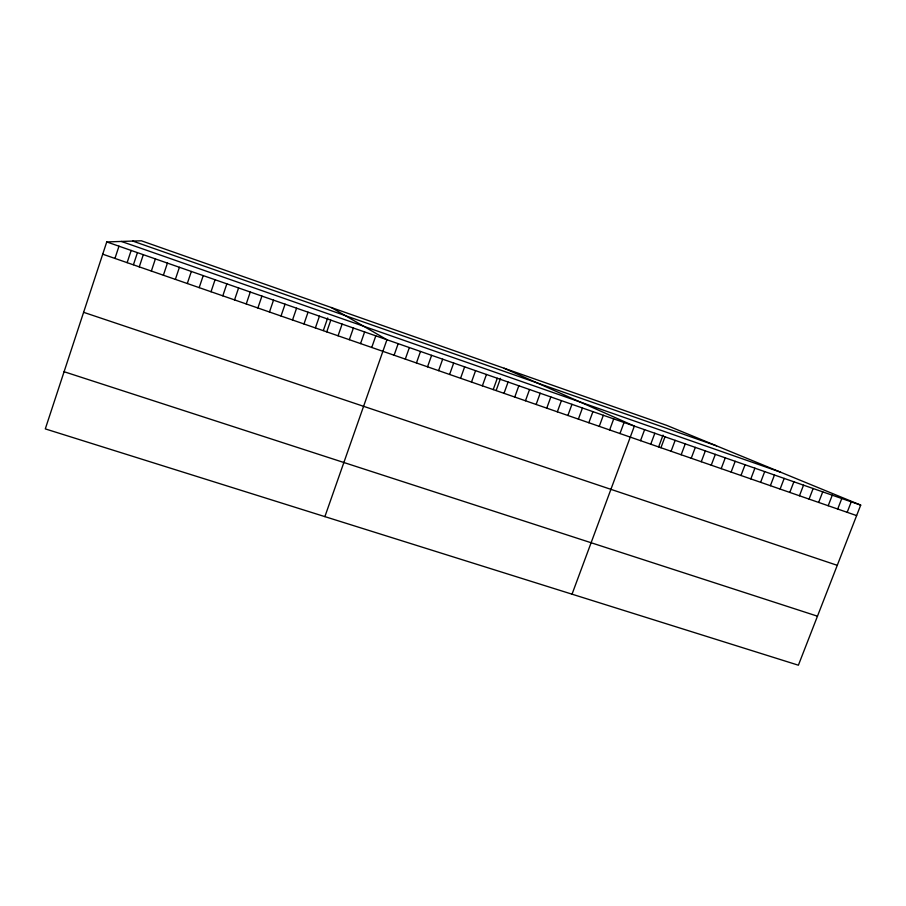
<?xml version="1.0" encoding="UTF-8"?>
<svg xmlns="http://www.w3.org/2000/svg" width="906" height="906" viewBox="0 0 906 906"><rect width="100%" height="100%" fill="white"/><g stroke="black" fill="none" stroke-linecap="round" stroke-linejoin="round"><path stroke-width="1.36" d="M106.749 241.925L45.3 428.9L798.39 665.208L860.7 505.118L666.68 425.356L141.37 240.792L106.749 241.925L860.7 505.118M114.949 258.425L118.98 246.194M127.134 262.649L131.166 250.452M133.454 264.688L137.35 252.933M139.264 266.862L143.307 254.688M151.347 271.053L155.39 258.912M163.386 275.22L167.429 263.102M175.368 279.376L179.411 267.293M187.304 283.51L191.347 271.46M199.184 287.632L203.227 275.605M211.019 291.743L215.062 279.739M222.808 295.82L226.851 283.85M234.541 299.897L238.595 287.949M246.239 303.952L250.283 292.038M257.882 307.983L261.925 296.092M269.467 312.004L273.521 300.146M281.019 316.013L285.073 304.178M292.525 319.999L296.579 308.187M303.974 323.974L308.04 312.196M315.379 327.927L319.444 316.171M323.34 330.531L327.7 317.961M326.749 331.868L330.803 320.146M338.063 335.786L342.128 324.088M349.331 339.693L353.397 328.029M360.565 343.589L364.62 331.947M371.743 347.462L375.809 335.854M324.88 516.624L386.941 339.739L331.313 307.519M394.11 355.22L398.176 343.657M405.299 359.104L409.365 347.564M416.443 362.966L420.509 351.46M427.541 366.817L431.618 355.333M438.595 370.645L442.672 359.184M449.603 374.461L453.68 363.034M460.576 378.266L464.642 366.862M471.494 382.06L475.571 370.679M482.377 385.831L486.454 374.472M493.215 389.591L497.292 378.255M496.16 390.463L500.52 378.334M504.008 393.329L508.085 382.026M514.755 397.055L518.832 385.775M525.469 400.769L529.546 389.512M536.125 404.472L540.202 393.238M546.76 408.153L550.837 396.953M557.337 411.822L561.414 400.645M567.881 415.48L571.958 404.325M578.379 419.116L582.456 407.983M588.843 422.74L592.92 411.641M599.262 426.352L603.339 415.276M609.636 429.954L613.713 418.9M619.976 433.544L624.053 422.502M572.037 594.177L634.359 426.103L504.155 368.255M640.531 440.667L644.608 429.682M650.746 444.212L654.834 433.249M658.673 446.817L663.045 435.095M660.927 447.745L665.015 436.805M671.074 451.256L675.151 440.35M681.176 454.755L685.253 443.872M691.233 458.255L695.321 447.383M701.267 461.72L705.344 450.882M711.244 465.186L715.332 454.37M721.199 468.64L725.276 457.847M731.108 472.071L735.196 461.301M740.983 475.503L745.06 464.744M750.825 478.912L754.902 468.187M760.621 482.309L764.698 471.607M770.383 485.695L774.46 475.016M780.111 489.07L784.188 478.402M789.794 492.422L793.883 481.788M799.454 495.775L803.531 485.163M809.069 499.104L813.146 488.515M818.65 502.434L822.727 491.856M828.197 505.741L832.274 495.197M837.71 509.036L841.787 498.515M847.178 512.32L851.255 501.822M64.088 371.72L817.472 616.193M83.612 312.321L837.269 565.333M102.718 254.19L856.623 515.593M121.404 241.449L780.632 472.196M132.763 241.075L716.476 445.831"/></g></svg>
